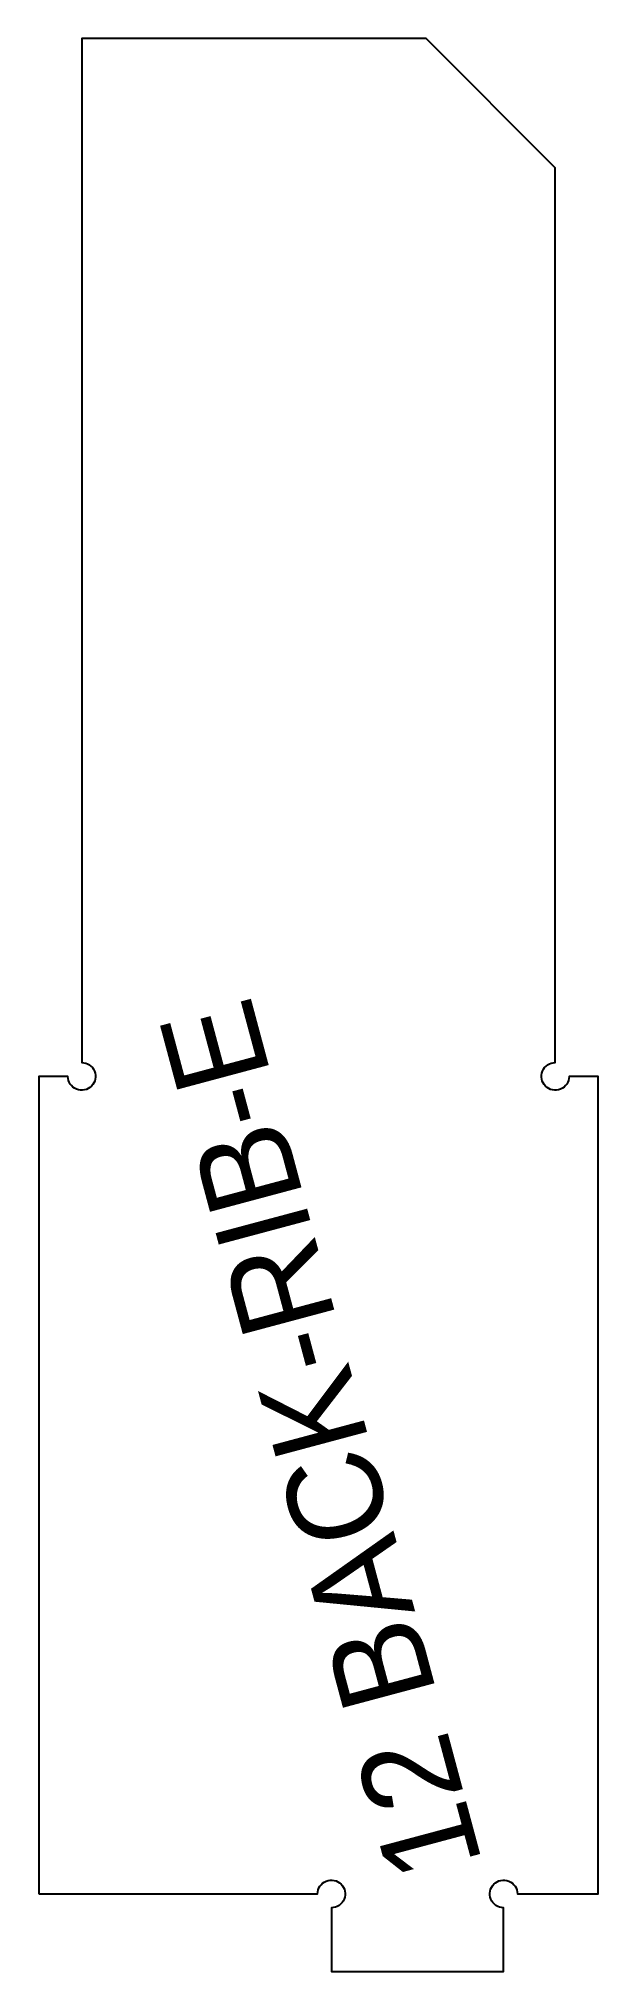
# Model space of a CAD drawing. Header units: millimetres. Extents: x 0 to 130, y 0 to 449.
import ezdxf
from ezdxf.enums import TextEntityAlignment as Align

# ---------------------------------------------------------------- set-up
doc = ezdxf.new("R2010")
doc.units = ezdxf.units.MM
doc.layers.add('CUT', color=1, linetype='Continuous')
doc.layers.add('ENGRAVE-LABEL', color=3, linetype='Continuous')

msp = doc.modelspace()

# ---------------------------------------------------------------- linework, layer by layer
at = {"layer": 'CUT'}
msp.add_lwpolyline([(0, 18), (64.8, 18, -2.414214), (68, 14.8), (68, 0), (108, 0), (108, 14.8, -2.414214), (111.2, 18), (130, 18), (130, 208), (123.2, 208, -2.414214), (120, 211.2), (120, 419.19), (90, 449.19), (10, 449.19), (10, 211.2, -2.414214), (6.8, 208), (0, 208)], format="xyb", close=True, dxfattribs=at)

# ---------------------------------------------------------------- texts
at = {"layer": 'ENGRAVE-LABEL'}
msp.add_text('12 BACK-RIB-E', height=22, rotation=105, dxfattribs=at).set_placement((65.43, 123.34), align=Align.MIDDLE_CENTER)

doc.saveas('drawing.dxf')
